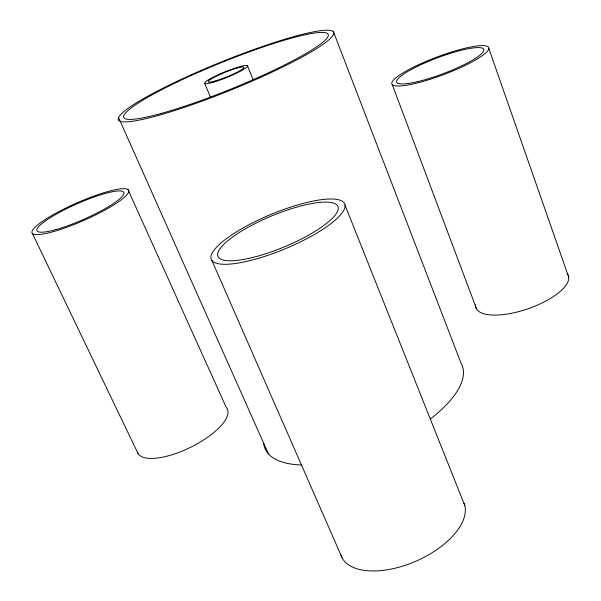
<?xml version="1.0" encoding="UTF-8"?>
<svg xmlns="http://www.w3.org/2000/svg" width="601" height="601" viewBox="0 0 601 601"><rect width="100%" height="100%" fill="white"/><g stroke="black" fill="none" stroke-linecap="round" stroke-linejoin="round"><path stroke-width="0.9" d="M32.289 233.271L138.02 453.515M127.915 189.443L226.269 407.47A49.898 18.128 -26.2 0 1 191.486 446.843A49.898 18.128 -26.2 0 1 137.381 452.057M118.622 117.683L268.452 453.913M211.928 260.556L342.397 558.449A66.884 34.317 -23.8 0 0 417.905 560.305A66.884 34.317 -23.8 0 0 464.017 503.06M204.693 83.419L210.508 97.234M247.402 65.622L253.081 79.527M345.049 205.226A72.278 18.601 -22.6 0 1 246.064 261.533A72.278 18.601 -22.6 0 1 242.842 228.087A72.278 18.601 -22.6 0 1 345.049 205.226L464.836 505.629M333.315 31.425L461.072 363.267A106.948 43.948 -23 0 1 430.436 418.897M392.325 84.733L476.698 309.32M488.861 48.538A51.761 9.391 -20.6 0 1 415.036 83.509A51.761 9.391 -20.6 0 1 416.996 65.471A51.761 9.391 -20.6 0 1 488.861 48.538L568.711 277.166M301.604 464.979A106.948 43.948 -23 0 1 263.704 443.358M341.954 557.668A66.884 34.317 -23.8 0 1 340.88 555.181M567.179 273.508A48.944 18.098 -19.1 0 1 527.408 308.989A48.944 18.098 -19.1 0 1 475.534 304.76M213.1 82.277A23.184 2.945 -22.1 0 0 247.432 66.441A23.184 2.945 -22.1 0 0 217.75 74.967A23.184 2.945 -22.1 0 0 213.1 82.277M158.544 115.377A116.241 14.807 -22.1 0 0 332.684 35.872A116.241 14.807 -22.1 0 0 187.204 76.612A116.241 14.807 -22.1 0 0 158.544 115.377M215.233 80.977A19.292 2.449 -22.1 0 0 243.841 67.8A19.292 2.449 -22.1 0 0 219.2 74.862A19.292 2.449 -22.1 0 0 215.233 80.977M161.609 113.326A110.336 14.048 -22.1 0 0 327.184 37.863A110.336 14.048 -22.1 0 0 189.615 76.237A110.336 14.048 -22.1 0 0 161.609 113.326M53.481 231.61A52.783 9.413 -23.8 0 0 128.719 191.757A52.783 9.413 -23.8 0 0 58.981 211.537A52.783 9.413 -23.8 0 0 53.481 231.61M56.096 229.529A47.456 8.459 -23.8 0 0 123.874 193.71A47.456 8.459 -23.8 0 0 61.355 211.364A47.456 8.459 -23.8 0 0 56.096 229.529M248.949 258.362A64.968 16.715 -22.6 0 0 338.235 207.788A64.968 16.715 -22.6 0 0 246.658 228.072A64.968 16.715 -22.6 0 0 248.949 258.362M417.364 81.706A46.532 8.437 -20.6 0 0 483.88 50.266A46.532 8.437 -20.6 0 0 419.438 65.389A46.532 8.437 -20.6 0 0 417.364 81.706"/></g></svg>
